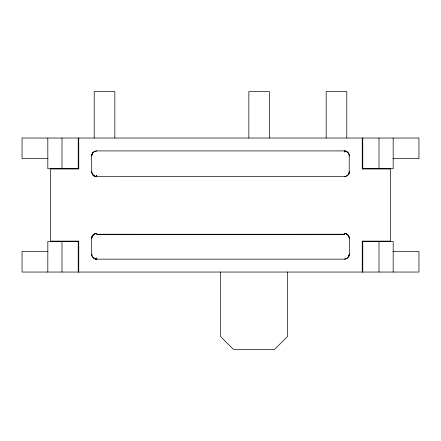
<?xml version="1.0" encoding="UTF-8"?>
<svg xmlns="http://www.w3.org/2000/svg" width="441" height="441" viewBox="0 0 441 441"><rect width="100%" height="100%" fill="white"/><g stroke="black" fill="none" stroke-linecap="round" stroke-linejoin="round"><path stroke-width="0.66" d="M91.634 156.07L92.097 153.92L91.673 155.386L93.167 152.393L92.715 152.906L94.644 151.373L94.054 151.693L96.788 150.916L344.212 150.916L346.361 151.373L344.89 150.949L347.883 152.443L347.376 151.991L348.671 153.49L349.344 155.585L349.255 154.978L349.167 172.971L348.903 173.682L349.327 172.21L348.671 174.107L347.525 175.479L344.691 176.67L345.297 176.576L96.788 176.687L93.927 175.827C99.302 177.91 93.057 176.042 92.599 174.542L93.029 175.066L91.656 172.012L91.745 172.613L91.634 156.07C91.59 153.314 94.038 150.866 96.788 150.916M91.634 238.542L92.097 236.393L91.673 237.859L93.167 234.866L92.715 235.378L94.644 233.846L94.054 234.165L96.788 233.388C94.038 233.339 91.59 235.786 91.634 238.542L91.745 255.096L91.656 254.485L92.329 256.579L92.097 256.149L93.624 258.084L93.117 257.627L96.11 259.121L94.639 258.696L96.788 259.159L344.212 259.159L345.97 258.85L347.525 257.952L348.671 256.579L349.327 254.689L348.903 256.155L349.366 254.005L349.366 238.542L349.052 236.778L347.971 235.009L348.401 235.533C347.955 234.028 341.681 232.148 347.073 234.248L344.625 233.405M349.366 171.532C349.41 174.289 346.962 176.736 344.212 176.687M349.366 254.005C349.41 256.761 346.962 259.209 344.212 259.159M48.036 158.644L22.05 158.644L22.05 138.027L418.95 138.027L418.95 158.644L392.964 158.644M96.788 234.237L344.768 234.331L96.788 234.419L344.212 234.237M48.036 251.425L22.05 251.425L22.05 272.047L418.95 272.047L418.95 251.425L392.964 251.425M344.212 150.916C346.962 150.866 349.41 153.314 349.366 156.07M96.788 176.687C94.038 176.736 91.59 174.289 91.634 171.532M344.212 233.388C346.962 233.339 349.41 235.786 349.366 238.542M96.788 259.159C94.038 259.209 91.59 256.761 91.634 254.005M393.179 138.027L393.179 168.699L362.767 168.699L362.767 138.027M393.179 272.047L393.179 241.376L362.767 241.376L362.767 272.047M379.001 138.027L379.001 168.699M379.001 241.376L379.001 272.047M362.248 138.027L362.248 168.953L390.599 168.953L390.599 241.117L362.248 241.117L362.248 272.047M346.786 138.027L346.786 91.634L326.169 91.634L326.169 138.027M287.51 272.047L287.51 336.477L274.622 349.366L233.388 349.366L220.5 336.477L220.5 272.047M269.468 138.027L269.468 91.634L248.851 91.634L248.851 138.027M114.831 138.027L114.831 91.634L94.214 91.634L94.214 138.027M78.752 138.027L78.752 168.953L50.401 168.953L50.401 241.117L78.752 241.117L78.752 272.047M78.233 138.027L78.233 168.699L47.821 168.699L47.821 138.027M78.233 272.047L78.233 241.376L47.821 241.376L47.821 272.047M61.999 138.027L61.999 168.699M61.999 241.376L61.999 272.047M96.788 175.656L96.232 175.744L96.788 175.656M344.768 151.858L344.212 151.765L344.768 151.858M96.788 258.128L96.232 258.217L96.788 258.128"/></g></svg>
